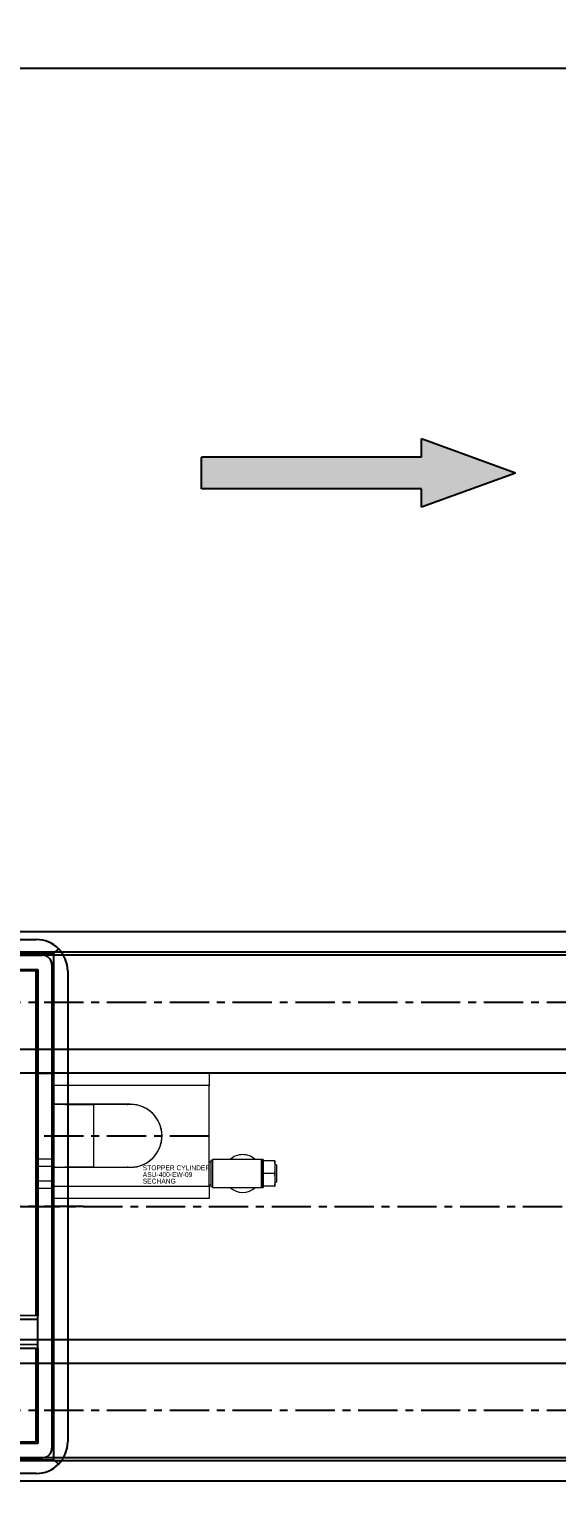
# Model space of a CAD drawing. Header units: inches. Extents: x 0 to 23821, y 0 to 11279.
# Drawn here: x 5040 to 5207.7, y 5097 to 5567.6 of the extents above; entities that cross this region are included whole.
import ezdxf

# ---------------------------------------------------------------- set-up
doc = ezdxf.new("R2010")
doc.units = ezdxf.units.IN
doc.header["$LTSCALE"] = 10
doc.header["$MEASUREMENT"] = 0
doc.linetypes.add('CENTER', pattern=[2, 1.25, -0.25, 0.25, -0.25])
doc.layers.get('Defpoints').update_dxf_attribs({"color": 8})
for name, color, linetype in [('11', 1, 'CENTER'), ('B', 123, 'Continuous'), ('BOM-T', 4, 'Continuous'), ('G', 231, 'Continuous'), ('P', 142, 'Continuous'), ('Y', 60, 'Continuous')]:
    doc.layers.add(name, color=color, linetype=linetype)
doc.layers.add('88', color=35, linetype='Continuous', lineweight=5)
doc.styles.add('SCI', font='')
doc.styles.get('SCI').set_extended_font_data('Gulim')
doc.dimstyles.new('SCH', dxfattribs={"dimtxt": 2.5, "dimasz": 2, "dimexe": 1.25, "dimexo": 0.625, "dimtad": 1, "dimdec": 8, "dimtxsty": 'SCI', "dimcen": 2.5, "dimclrd": 4, "dimclre": 4, "dimclrt": 7, "dimadec": 8, "dimazin": 2, "dimtfac": 1, "dimtdec": 8, "dimtmove": 0, "dimatfit": 3, "dimfxl": 1, "dimarcsym": 0})

# ---------------------------------------------------------------- blocks, each defined once
blk = doc.blocks.new('A$C21f345d0')
for p, q in [((6520, -12), (280, -12)), ((6520, -57), (280, -57)), ((6520, -142), (280, -142)), ((6520, -187), (280, -187))]:
    blk.add_line(p, q)
at = {"layer": '11'}
for p, q in [((6520, -34.5), (280, -34.5)), ((279.95, -99.5), (6520, -99.5)), ((6520, -164.5), (280, -164.5))]:
    blk.add_line(p, q, dxfattribs=at)
at = {"layer": 'B'}
for p, q in [((6520, -19.5), (280, -19.5)), ((6520, -49.5), (280, -49.5)), ((6520, -149.5), (280, -149.5)), ((6520, -179.5), (280, -179.5))]:
    blk.add_line(p, q, dxfattribs=at)
at = {"layer": 'G'}
for p, q in [((6520, -18.5), (280, -18.5)), ((6520, -180.5), (280, -180.5))]:
    blk.add_line(p, q, dxfattribs=at)
blk = doc.blocks.new('A$C83621654')
for p, q in [((0, 20), (50, 20)), ((0, -20), (0, 20)), ((50, 20), (50, 16)), ((50, 16), (0, 16)), ((50, -16), (50, 16)), ((25, 10.03), (0, 10.03)), ((4.25, 9.97), (0.98, 9.97)), ((4.25, 9.97), (5.25, 9.97)), ((5.25, 9.97), (13.25, 9.97)), ((13.25, 9.97), (13.25, -9.98)), ((25, 9.97), (13.25, 9.97)), ((-4.5, -7.38), (0, -7.38)), ((-4.5, -9.69), (-4.5, -7.38)), ((50.56, -8.35), (50.06, -8.35)), ((51.06, -7.85), (50.56, -7.85)), ((50.56, -7.85), (50.56, -16.15)), ((66.61, -7.55), (51.06, -7.55)), ((51.06, -7.55), (51.06, -16.45)), ((66.71, -7.65), (66.61, -7.55)), ((66.61, -7.55), (66.61, -16.45)), ((66.81, -7.55), (66.71, -7.65)), ((66.71, -7.65), (66.71, -16.35)), ((67.21, -7.55), (66.81, -7.55)), ((66.81, -7.55), (66.81, -16.45)), ((67.21, -7.55), (67.21, -8)), ((67.21, -8), (67.21, -8.31)), ((70.74, -8), (67.21, -8)), ((67.21, -8.31), (67.21, -11.69)), ((70.96, -8), (70.96, -10)), ((71.46, -9.22), (70.96, -9.03)), ((71.46, -9.22), (71.46, -14.78)), ((-4.5, -9.69), (0, -9.69)), ((-4.5, -14.31), (-4.5, -9.69)), ((25, -10.04), (0, -10.04)), ((0.98, -9.98), (0.25, -9.98)), ((0.98, -9.98), (4.25, -9.98)), ((5.25, -9.98), (4.25, -9.98)), ((13.25, -9.98), (5.25, -9.98)), ((13.25, -9.98), (25, -9.98)), ((67.21, -11.69), (67.21, -12)), ((70.74, -12), (67.21, -12)), ((67.21, -12), (67.21, -12.31)), ((67.21, -12.31), (67.21, -15.69)), ((70.96, -10), (70.96, -14)), ((70.96, -14), (70.96, -16)), ((-4.5, -14.31), (0, -14.31)), ((-4.5, -16.62), (-4.5, -14.31)), ((-4.5, -16.62), (0, -16.62)), ((0, -16), (50, -16)), ((50, -16), (50, -20)), ((50.06, -15.65), (50.56, -15.65)), ((50.56, -16.15), (51.06, -16.15)), ((51.06, -16.45), (66.61, -16.45)), ((66.61, -16.45), (66.71, -16.35)), ((66.71, -16.35), (66.81, -16.45)), ((66.81, -16.45), (67.21, -16.45)), ((67.21, -15.69), (67.21, -16)), ((70.74, -16), (67.21, -16)), ((67.21, -16), (67.21, -16.45)), ((70.96, -14.97), (71.46, -14.78)), ((50, -20), (0, -20))]:
    blk.add_line(p, q)
at = {"flags": 128}
for points in [[(23.9, 9.97), (24.1, 9.99), (25, 10.03)], [(25, -10.04), (24.1, -9.99), (23.9, -9.98)]]:
    blk.add_lwpolyline(points, dxfattribs=at)
for centre, radius, start, end in [((25, 0), 10, 0, 94.0523), ((25, 0), 10.04, 270, 90), ((25, 0), 9.98, 270, 90), ((25, 0), 10, 265.9477, 0), ((60.71, -12), 6, 90, 132.1264), ((60.71, -12), 6, 47.8736, 90), ((60.71, -12), 6, 227.8736, 312.1264)]:
    blk.add_arc(centre, radius, start, end)
for points, knots in [([(70.74, -8), (70.8, -8.33), (70.93, -8.99), (70.95, -9.66), (70.96, -10)], [0, 0, 0, 0, 0.498112, 1, 1, 1, 1]), ([(70.96, -8), (70.94, -8), (70.9, -8), (70.77, -8), (70.74, -8)], [0, 0, 0, 0, 0.7848426, 1, 1, 1, 1]), ([(70.96, -10), (70.95, -10.33), (70.93, -11.01), (70.8, -11.67), (70.74, -12)], [0, 0, 0, 0, 0.49778, 1, 1, 1, 1]), ([(70.74, -12), (70.8, -12.33), (70.93, -12.99), (70.95, -13.66), (70.96, -14)], [0, 0, 0, 0, 0.498113, 1, 1, 1, 1]), ([(70.96, -14), (70.95, -14.33), (70.93, -15.01), (70.8, -15.67), (70.74, -16)], [0, 0, 0, 0, 0.497781, 1, 1, 1, 1]), ([(70.74, -16), (70.77, -16), (70.9, -16), (70.94, -16), (70.96, -16)], [0, 0, 0, 0, 0.2151574, 1, 1, 1, 1])]:
    blk.add_open_spline(points, degree=3, knots=knots)
at = {"layer": '11'}
blk.add_line((-2.5, 0), (52.5, 0), dxfattribs=at)
at = {"layer": 'BOM-T', "color": 4, "style": 'SCI'}
for s, p in [('STOPPER CYLINDER', (28.91, -10.95)), ('ASU-400-EW-09', (28.91, -13.1)), ('SECHANG', (28.91, -15.21))]:
    blk.add_text(s, height=1.536, dxfattribs=at).set_placement(p)
blk = doc.blocks.new('A$Ce158b9f5')
for p, q in [((15, 177.5), (325, 177.5)), ((332.07, 174.57), (330.63, 173.13)), ((330.63, 173.13), (9.37, 173.13)), ((330.63, 135), (330.63, 173.13)), ((14.5, 168), (325.5, 168)), ((325, 167.5), (15, 167.5)), ((325, 57.69), (325, 167.5)), ((325.5, 168), (325.5, 135)), ((335, 167.5), (335, 135)), ((325.5, 135), (330.63, 135)), ((325.5, 135), (325.5, 57.69)), ((335, 135), (330.63, 135)), ((330.63, 11.87), (330.63, 135)), ((335, 135), (335, 17.5)), ((325.5, 57.69), (317.5, 57.76)), ((325.5, 56.49), (317.5, 56.56)), ((325.5, 48.51), (325.5, 56.49)), ((325.5, 48.51), (317.5, 48.44)), ((325.5, 47.31), (317.5, 47.24)), ((325, 17.5), (325, 47.31)), ((325.5, 47.31), (325.5, 17)), ((325.5, 17), (14.5, 17)), ((15, 17.5), (325, 17.5)), ((9.37, 11.87), (330.63, 11.87)), ((332.07, 10.43), (330.63, 11.87)), ((325, 7.5), (15, 7.5))]:
    blk.add_line(p, q)
for centre, start, end in [((325, 167.5), 45, 90), ((325, 167.5), 0, 45), ((325, 17.5), 315, 0), ((325, 17.5), 270, 315)]:
    blk.add_arc(centre, 10, start, end)
for points in [[(325.5, 56.49), (325.5, 56.64), (325.5, 56.96), (325.5, 57.35), (325.5, 57.63), (325.5, 57.67), (325.5, 57.69)], [(325.5, 47.31), (325.5, 47.33), (325.5, 47.37), (325.5, 47.65), (325.5, 48.04), (325.5, 48.36), (325.5, 48.51)]]:
    blk.add_open_spline(points, degree=3, knots=[0, 0, 0, 0, 0.250002, 0.5, 0.749998, 1, 1, 1, 1])
at = {"layer": '11'}
blk.add_line((340, 92.5), (0, 92.5), dxfattribs=at)
at = {"layer": 'Y'}
for p, q in [((13, 172.5), (327, 172.5)), ((330, 169.5), (330, 15.5)), ((13, 12.5), (327, 12.5))]:
    blk.add_line(p, q, dxfattribs=at)
for centre, start, end in [((327, 169.5), 0, 90), ((327, 15.5), 270, 0)]:
    blk.add_arc(centre, 3, start, end, dxfattribs=at)
blk = doc.blocks.new('A$Ca7bf00eb')
at = {"layer": '88'}
blk.add_blockref('A$C83621654', (160, 22.5), dxfattribs=at)
at = {"layer": 'P'}
blk.add_blockref('A$Ce158b9f5', (-170, -92.5), dxfattribs=at)
blk = doc.blocks.new('A$C0c57209d')
at = {"color": 0}
blk.add_lwpolyline([(10, 750), (2290, 750), (2290, -750), (10, -750)], close=True, dxfattribs=at)
blk = doc.blocks.new('*D375')
at = {"color": 4, "lineweight": -2, "transparency": 16777216}
for p, q in [((4887.14, 5300.93), (4887.14, 5747.34)), ((5437.14, 5300.93), (5437.14, 5747.34)), ((4937.14, 5716.09), (5387.14, 5716.09))]:
    blk.add_line(p, q, dxfattribs=at)
at = {"color": 4, "transparency": 16777216}
for points in [[(4937.14, 5724.43), (4937.14, 5707.76), (4887.14, 5716.09)], [(5387.14, 5724.43), (5387.14, 5707.76), (5437.14, 5716.09)]]:
    blk.add_solid(points, dxfattribs=at)
at = {"layer": 'Defpoints', "color": 0, "transparency": 16777216}
for p in [(5437.14, 5716.09), (4887.14, 5285.31, -227228.55), (5437.14, 5285.31, -227228.55)]:
    blk.add_point(p, dxfattribs=at)
at = {"color": 7, "transparency": 16777216, "insert": (5162.14, 5763.76), "char_height": 62.5, "attachment_point": 5, "style": 'SCI'}
blk.add_mtext('550', dxfattribs=at)
blk = doc.blocks.new('A$C43cff453')
h = blk.add_hatch(color=1)
h.dxf.hatch_style = 1
h.paths.add_polyline_path([(30, 15.92), (30, 21.84), (0, 10.92), (30, 0), (30, 5.92), (100, 5.92), (100, 15.92)])
for p, q in [((0, 10.92), (30, 21.84)), ((30, 15.92), (30, 21.84)), ((30, 15.92), (100, 15.92)), ((100, 5.92), (100, 15.92)), ((0, 10.92), (30, 0)), ((30, 5.92), (100, 5.92)), ((30, 0), (30, 5.92))]:
    blk.add_line(p, q)
blk = doc.blocks.new('*D377')
at = {"color": 4, "lineweight": -2, "transparency": 16777216}
for p, q in [((1437.14, 5307.93), (1437.14, 6026.78)), ((8237.14, 5307.93), (8237.14, 6026.78)), ((1487.14, 5995.53), (8187.14, 5995.53))]:
    blk.add_line(p, q, dxfattribs=at)
at = {"color": 4, "transparency": 16777216}
for points in [[(1487.14, 6003.87), (1487.14, 5987.2), (1437.14, 5995.53)], [(8187.14, 6003.87), (8187.14, 5987.2), (8237.14, 5995.53)]]:
    blk.add_solid(points, dxfattribs=at)
at = {"layer": 'Defpoints', "color": 0, "transparency": 16777216}
for p in [(8237.14, 5995.53), (1437.14, 5292.31, -227228.55), (8237.14, 5292.31, -227228.55)]:
    blk.add_point(p, dxfattribs=at)
at = {"color": 7, "transparency": 16777216, "insert": (4837.14, 6043.2), "char_height": 62.5, "attachment_point": 5, "style": 'SCI'}
blk.add_mtext('6800', dxfattribs=at)
blk = doc.blocks.new('*D333')
at = {"color": 4, "lineweight": -2, "transparency": 16777216}
for p, q in [((2137.14, 5371.93), (2137.14, 5891.69)), ((7537.14, 5330.42), (7537.14, 5891.69)), ((7487.14, 5860.44), (2187.14, 5860.44))]:
    blk.add_line(p, q, dxfattribs=at)
at = {"color": 4, "transparency": 16777216}
for points in [[(2187.14, 5868.77), (2187.14, 5852.11), (2137.14, 5860.44)], [(7487.14, 5868.77), (7487.14, 5852.11), (7537.14, 5860.44)]]:
    blk.add_solid(points, dxfattribs=at)
at = {"layer": 'Defpoints', "color": 0, "transparency": 16777216}
for p in [(2137.14, 5860.44), (2137.14, 5356.31, -227228.55), (7537.14, 5314.79, -227228.55)]:
    blk.add_point(p, dxfattribs=at)
at = {"color": 7, "transparency": 16777216, "insert": (4837.14, 5908.15), "char_height": 62.5, "attachment_point": 5, "style": 'SCI'}
blk.add_mtext('5400', dxfattribs=at)

msp = doc.modelspace()

# ---------------------------------------------------------------- block references
at = {"color": 252}
msp.add_blockref('A$C0c57209d', (5017.14339049, 4805.30962586, -227228.55083111), dxfattribs=at)
at = {"xscale": -1}
msp.add_blockref('A$C43cff453', (5194.73062395, 5415.45178882), dxfattribs=at)
for name, p in [('A$C21f345d0', (1437.14339049, 5292.30962586, -227228.55083111)), ('A$Ca7bf00eb', (4887.14339049, 5192.80962586, -227228.55083111))]:
    msp.add_blockref(name, p)

# ---------------------------------------------------------------- dimensions: what is measured, and where the dimension line sits
for base, p1, p2, picture, middle in [((8237.1433904861, 5995.5336042826), (1437.1433904861, 5292.3096258602, -227228.5508311124), (8237.1433904861, 5292.3096258602, -227228.5508311124), '*D377', (4837.1433904861, 6043.1992167993)), ((2137.1433904861, 5860.4408056766), (7537.1433904861, 5314.7908204812, -227228.5508311124), (2137.1433904861, 5356.3096258602, -227228.5508311124), '*D333', (4837.1433904861, 5908.1480293784)), ((5437.1433904861, 5716.0929827376), (4887.1433904861, 5285.3096258601, -227228.5508311124), (5437.1433904861, 5285.3096258601, -227228.5508311124), '*D375', (5162.1433904861, 5763.7585952543))]:
    dim = msp.add_linear_dim(base=base, p1=p1, p2=p2, dimstyle='SCH', override={"dimscale": 25})
    dim.commit()
    dim.dimension.update_dxf_attribs({"geometry": picture, "text_midpoint": middle})

doc.saveas('drawing.dxf')
